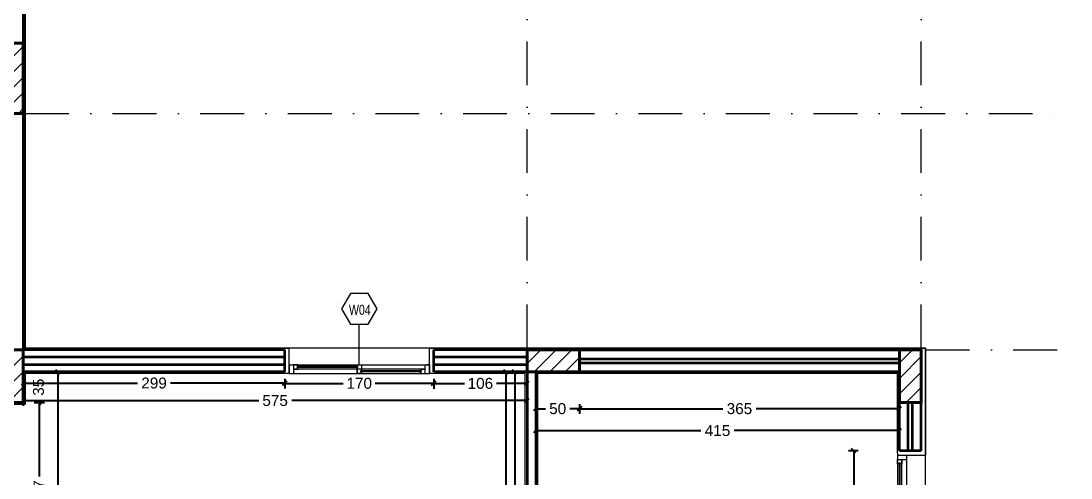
# Model space of a CAD drawing. Header units: inches. Extents: x -580639 to 179052, y 0 to 152898.
# Drawn here: x -336182 to -324196, y 133919 to 139135 of the extents above; entities that cross this region are included whole.
import ezdxf
from ezdxf.enums import TextEntityAlignment as Align

# ---------------------------------------------------------------- set-up
doc = ezdxf.new("R2010")
doc.units = ezdxf.units.IN
doc.header["$LTSCALE"] = 500
doc.header["$MEASUREMENT"] = 0
doc.linetypes.add('DASHDOTX2', pattern=[2, 1, -0.5, 0, -0.5])
for name, color, linetype, lineweight in [('A-0.15', 50, 'Continuous', 15), ('A-wall', 52, 'Continuous', 35), ('col', 4, 'Continuous', 40), ('DIM', 8, 'Continuous', 18), ('fini', 11, 'Continuous', 13), ('ground floor', 8, 'Continuous', 20), ('H-text atribute', 130, 'Continuous', 20), ('Room reference', 50, 'Continuous', 13), ('WIN', 3, 'Continuous', 18)]:
    doc.layers.add(name, color=color, linetype=linetype, lineweight=lineweight)
doc.layers.add('paster', color=40, linetype='Continuous')
doc.styles.add('50', font='arial.ttf', dxfattribs={"height": 125})
doc.styles.get("Standard").update_dxf_attribs({"font": 'arial.ttf'})
doc.dimstyles.new('DIM', dxfattribs={"dimscale": 50, "dimtxt": 125, "dimasz": 1, "dimexe": 1.2, "dimexo": 1, "dimgap": 1, "dimtad": 0, "dimtoh": 1, "dimdec": 0, "dimlfac": 0.1, "dimrnd": 1, "dimdsep": 46, "dimtxsty": '50', "dimblk": 'OBLIQUE', "dimcen": 0.09, "dimclrt": 8, "dimadec": 0, "dimazin": 0, "dimtfac": 1, "dimtdec": 0, "dimtix": 1, "dimtofl": 0, "dimtmove": 2, "dimatfit": 2, "dimfxl": 1, "dimfxlon": 1, "dimtzin": 0, "dimarcsym": 0})

# ---------------------------------------------------------------- blocks, each defined once
blk = doc.blocks.new('window1')
at = {"layer": 'WIN'}
for p, q in [((0, 0.1), (1.6, 0.1)), ((0, 0), (0, 0.1)), ((0, 0), (1.6, 0)), ((0.05, 0), (0.05, 0.1)), ((1.55, 0.05), (0.05, 0.05)), ((0.05, 0.05), (0.1, 0.05)), ((0.05, 0), (0.05, 0.05)), ((0.05, 0.05), (0.1, 0.05)), ((0.05, 0), (0.05, 0.05)), ((0.785, 0.03), (0.09, 0.03)), ((0.1, 0.03), (0.09, 0.03)), ((0.09, 0.03), (0.09, 0.02)), ((0.1, 0.03), (0.09, 0.03)), ((0.09, 0.03), (0.09, 0.02)), ((0.785, 0.02), (0.09, 0.02)), ((0.09, 0.02), (0.1, 0.02)), ((0.09, 0.02), (0.1, 0.02)), ((0.1, 0.05), (0.1, 0.03)), ((0.1, 0.05), (0.1, 0.03)), ((0.1, 0.02), (0.1, 0)), ((0.1, 0.02), (0.1, 0)), ((0.775, 0.03), (0.775, 0.1)), ((0.825, 0.1), (0.775, 0.1)), ((0.775, 0.1), (0.775, 0.05)), ((0.825, 0.05), (0.775, 0.05)), ((0.775, 0.05), (0.775, 0.03)), ((0.775, 0.03), (0.785, 0.03)), ((0.775, 0), (0.775, 0.02)), ((0.785, 0.02), (0.775, 0.02)), ((0.775, 0.02), (0.775, 0)), ((0.775, 0), (0.825, 0)), ((0.785, 0.03), (0.785, 0.02)), ((0.815, 0.07), (0.815, 0.08)), ((0.815, 0.08), (0.825, 0.08)), ((0.825, 0.07), (0.815, 0.07)), ((0.825, 0.08), (0.825, 0.1)), ((0.825, 0.08), (0.825, 0.1)), ((1.51, 0.08), (0.825, 0.08)), ((1.51, 0.07), (0.825, 0.07)), ((0.825, 0), (0.825, 0.07)), ((0.825, 0.05), (0.825, 0.07)), ((0.825, 0), (0.825, 0.05)), ((1.5, 0.1), (1.5, 0.08)), ((1.5, 0.08), (1.51, 0.08)), ((1.51, 0.07), (1.5, 0.07)), ((1.5, 0.07), (1.5, 0.05)), ((1.5, 0.05), (1.55, 0.05)), ((1.51, 0.08), (1.51, 0.07)), ((1.55, 0), (1.55, 0.1)), ((1.55, 0.05), (1.55, 0.1)), ((1.6, 0), (1.6, 0.1)), ((0.1, 0), (0.05, 0)), ((0.1, 0), (0.05, 0)), ((1.6, 0), (1.57, 0))]:
    blk.add_line(p, q, dxfattribs=at)
blk = doc.blocks.new('_Oblique')
at = {"color": 0, "linetype": 'ByBlock', "lineweight": -2}
blk.add_line((-0.5, -0.5), (0.5, 0.5), dxfattribs=at)
blk = doc.blocks.new('*D1105')
at = {"layer": 'Defpoints', "color": 0, "transparency": 16777216}
for p in [(-329806, 135230), (-326156, 135230), (-329806, 134710)]:
    blk.add_point(p, dxfattribs=at)
at = {"layer": 'DIM', "color": 0, "lineweight": -2, "transparency": 16777216}
for p, q in [((-329806, 134760), (-329806, 134650)), ((-326156, 134760), (-326156, 134650)), ((-329806, 134710), (-328169, 134710)), ((-326156, 134710), (-327792, 134710))]:
    blk.add_line(p, q, dxfattribs=at)
at = {"layer": 'DIM', "color": 0, "lineweight": -2, "transparency": 16777216, "xscale": 50, "yscale": 50, "zscale": 50, "rotation": 180}
blk.add_blockref('_Oblique', (-329806, 134710), dxfattribs=at)
at = {"layer": 'DIM', "color": 0, "lineweight": -2, "transparency": 16777216, "xscale": 50, "yscale": 50, "zscale": 50}
blk.add_blockref('_Oblique', (-326156, 134710), dxfattribs=at)
at = {"layer": 'DIM', "color": 8, "transparency": 16777216, "insert": (-327981, 134710), "char_height": 125, "attachment_point": 5, "style": '50'}
blk.add_mtext('365', dxfattribs=at)
blk = doc.blocks.new('*D1106')
at = {"layer": 'Defpoints', "color": 0, "transparency": 16777216}
for p in [(-330306, 135130), (-329806, 135130), (-330306, 134710)]:
    blk.add_point(p, dxfattribs=at)
at = {"layer": 'DIM', "color": 0, "lineweight": -2, "transparency": 16777216}
for p, q in [((-330306, 134760), (-330306, 134650)), ((-329806, 134760), (-329806, 134650)), ((-330306, 134710), (-330195, 134710)), ((-329806, 134710), (-329916, 134710))]:
    blk.add_line(p, q, dxfattribs=at)
at = {"layer": 'DIM', "color": 0, "lineweight": -2, "transparency": 16777216, "xscale": 50, "yscale": 50, "zscale": 50, "rotation": 180}
blk.add_blockref('_Oblique', (-330306, 134710), dxfattribs=at)
at = {"layer": 'DIM', "color": 0, "lineweight": -2, "transparency": 16777216, "xscale": 50, "yscale": 50, "zscale": 50}
blk.add_blockref('_Oblique', (-329806, 134710), dxfattribs=at)
at = {"layer": 'DIM', "color": 8, "transparency": 16777216, "insert": (-330056, 134710), "char_height": 125, "attachment_point": 5, "style": '50'}
blk.add_mtext('50', dxfattribs=at)
blk = doc.blocks.new('*D1107')
at = {"layer": 'Defpoints', "color": 0, "transparency": 16777216}
for p in [(-330306, 134780), (-326156, 134780), (-330306, 134460)]:
    blk.add_point(p, dxfattribs=at)
at = {"layer": 'DIM', "color": 0, "lineweight": -2, "transparency": 16777216}
for p, q in [((-330306, 134510), (-330306, 134400)), ((-326156, 134510), (-326156, 134400)), ((-330306, 134460), (-328422, 134460)), ((-326156, 134460), (-328040, 134460))]:
    blk.add_line(p, q, dxfattribs=at)
at = {"layer": 'DIM', "color": 0, "lineweight": -2, "transparency": 16777216, "xscale": 50, "yscale": 50, "zscale": 50, "rotation": 180}
blk.add_blockref('_Oblique', (-330306, 134460), dxfattribs=at)
at = {"layer": 'DIM', "color": 0, "lineweight": -2, "transparency": 16777216, "xscale": 50, "yscale": 50, "zscale": 50}
blk.add_blockref('_Oblique', (-326156, 134460), dxfattribs=at)
at = {"layer": 'DIM', "color": 8, "transparency": 16777216, "insert": (-328231, 134460), "char_height": 125, "attachment_point": 5, "style": '50'}
blk.add_mtext('415', dxfattribs=at)
blk = doc.blocks.new('*D1108')
at = {"layer": 'Defpoints', "color": 0, "transparency": 16777216}
for p in [(-326156, 134230), (-326676, 132530), (-326156, 132530)]:
    blk.add_point(p, dxfattribs=at)
at = {"layer": 'DIM', "color": 0, "lineweight": -2, "transparency": 16777216}
for p, q in [((-326626, 134230), (-326736, 134230)), ((-326676, 134230), (-326676, 133562)), ((-326676, 132530), (-326676, 133198)), ((-326626, 132530), (-326736, 132530))]:
    blk.add_line(p, q, dxfattribs=at)
at = {"layer": 'DIM', "color": 0, "lineweight": -2, "transparency": 16777216, "xscale": 50, "yscale": 50, "zscale": 50}
for p, rotation in [((-326676, 134230), 90), ((-326676, 132530), 270)]:
    blk.add_blockref('_Oblique', p, dxfattribs=dict(at, rotation=rotation))
at = {"layer": 'DIM', "color": 8, "transparency": 16777216, "insert": (-326676, 133380), "char_height": 125, "attachment_point": 5, "rotation": 90, "style": '50'}
blk.add_mtext('170', dxfattribs=at)
blk = doc.blocks.new('WIND')
at = {"layer": 'Room reference', "ltscale": 1000}
blk.add_lwpolyline([(0.403, -0.002), (0.297, 0.181), (0.086, 0.181), (-0.02, -0.002), (0.086, -0.185), (0.297, -0.185)], close=True, dxfattribs=at)
blk.add_attdef('001', text='', height=0.12, dxfattribs=at).set_placement((0.198, 0.011), align=Align.MIDDLE_CENTER)
blk = doc.blocks.new('*D1155')
at = {"layer": 'Defpoints', "color": 0, "transparency": 16777216}
for p in [(-330254, 135130), (-330546, 131829), (-330234, 131829)]:
    blk.add_point(p, dxfattribs=at)
at = {"layer": 'DIM', "color": 0, "lineweight": -2, "transparency": 16777216}
for p, q in [((-330496, 135130), (-330606, 135130)), ((-330546, 135130), (-330546, 133668)), ((-330546, 131829), (-330546, 133292)), ((-330496, 131829), (-330606, 131829))]:
    blk.add_line(p, q, dxfattribs=at)
at = {"layer": 'DIM', "color": 0, "lineweight": -2, "transparency": 16777216, "xscale": 50, "yscale": 50, "zscale": 50}
for p, rotation in [((-330546, 135130), 90), ((-330546, 131829), 270)]:
    blk.add_blockref('_Oblique', p, dxfattribs=dict(at, rotation=rotation))
at = {"layer": 'DIM', "color": 8, "transparency": 16777216, "insert": (-330546, 133480), "char_height": 125, "attachment_point": 5, "rotation": 90, "style": '50'}
blk.add_mtext('330', dxfattribs=at)
blk = doc.blocks.new('*D1157')
at = {"layer": 'Defpoints', "color": 0, "transparency": 16777216}
for p in [(-336156, 135130), (-336156, 134780), (-335982, 134780)]:
    blk.add_point(p, dxfattribs=at)
at = {"layer": 'DIM', "color": 0, "lineweight": -2, "transparency": 16777216}
for p, q in [((-336032, 135130), (-335922, 135130)), ((-336032, 134780), (-335922, 134780))]:
    blk.add_line(p, q, dxfattribs=at)
at = {"layer": 'DIM', "color": 8, "transparency": 16777216, "insert": (-335982, 134955), "char_height": 125, "attachment_point": 5, "rotation": 90, "style": '50'}
blk.add_mtext('35', dxfattribs=at)
blk = doc.blocks.new('*D1158')
at = {"layer": 'Defpoints', "color": 0, "transparency": 16777216}
for p in [(-336156, 134780), (-336156, 132714), (-335975, 132714)]:
    blk.add_point(p, dxfattribs=at)
at = {"layer": 'DIM', "color": 0, "lineweight": -2, "transparency": 16777216}
for p, q in [((-336025, 134780), (-335915, 134780)), ((-335975, 134780), (-335975, 133936)), ((-335975, 132714), (-335975, 133558)), ((-336025, 132714), (-335915, 132714))]:
    blk.add_line(p, q, dxfattribs=at)
at = {"layer": 'DIM', "color": 0, "lineweight": -2, "transparency": 16777216, "xscale": 50, "yscale": 50, "zscale": 50}
for p, rotation in [((-335975, 134780), 90), ((-335975, 132714), 270)]:
    blk.add_blockref('_Oblique', p, dxfattribs=dict(at, rotation=rotation))
at = {"layer": 'DIM', "color": 8, "transparency": 16777216, "insert": (-335975, 133747), "char_height": 125, "attachment_point": 5, "rotation": 90, "style": '50'}
blk.add_mtext('207', dxfattribs=at)
blk = doc.blocks.new('*D1161')
at = {"layer": 'Defpoints', "color": 0, "transparency": 16777216}
for p in [(-335761, 135130), (-335761, 130280), (-335761, 130280)]:
    blk.add_point(p, dxfattribs=at)
at = {"layer": 'DIM', "color": 0, "lineweight": -2, "transparency": 16777216}
for p, q in [((-335761, 135130), (-335701, 135130)), ((-335761, 135130), (-335761, 132897)), ((-335761, 130280), (-335761, 132514)), ((-335761, 130280), (-335821, 130280))]:
    blk.add_line(p, q, dxfattribs=at)
at = {"layer": 'DIM', "color": 0, "lineweight": -2, "transparency": 16777216, "xscale": 50, "yscale": 50, "zscale": 50}
for p, rotation in [((-335761, 135130), 90), ((-335761, 130280), 270)]:
    blk.add_blockref('_Oblique', p, dxfattribs=dict(at, rotation=rotation))
at = {"layer": 'DIM', "color": 8, "transparency": 16777216, "insert": (-335761, 132705), "char_height": 125, "attachment_point": 5, "rotation": 90, "style": '50'}
blk.add_mtext('485', dxfattribs=at)
blk = doc.blocks.new('*D1162')
at = {"layer": 'Defpoints', "color": 0, "transparency": 16777216}
for p in [(-331471, 135130), (-330406, 135130), (-331471, 134998)]:
    blk.add_point(p, dxfattribs=at)
at = {"layer": 'DIM', "color": 0, "lineweight": -2, "transparency": 16777216}
for p, q in [((-331471, 135048), (-331471, 134938)), ((-331471, 134998), (-331120, 134998)), ((-330406, 134998), (-330756, 134998)), ((-330406, 135048), (-330406, 134938))]:
    blk.add_line(p, q, dxfattribs=at)
at = {"layer": 'DIM', "color": 0, "lineweight": -2, "transparency": 16777216, "xscale": 50, "yscale": 50, "zscale": 50, "rotation": 180}
blk.add_blockref('_Oblique', (-331471, 134998), dxfattribs=at)
at = {"layer": 'DIM', "color": 0, "lineweight": -2, "transparency": 16777216, "xscale": 50, "yscale": 50, "zscale": 50}
blk.add_blockref('_Oblique', (-330406, 134998), dxfattribs=at)
at = {"layer": 'DIM', "color": 8, "transparency": 16777216, "insert": (-330938, 134998), "char_height": 125, "attachment_point": 5, "style": '50'}
blk.add_mtext('106', dxfattribs=at)
blk = doc.blocks.new('*D1163')
at = {"layer": 'Defpoints', "color": 0, "transparency": 16777216}
for p in [(-333171, 135130), (-331471, 135130), (-333171, 134999)]:
    blk.add_point(p, dxfattribs=at)
at = {"layer": 'DIM', "color": 0, "lineweight": -2, "transparency": 16777216}
for p, q in [((-333171, 135049), (-333171, 134939)), ((-333171, 134999), (-332503, 134999)), ((-331471, 134999), (-332139, 134999)), ((-331471, 135049), (-331471, 134939))]:
    blk.add_line(p, q, dxfattribs=at)
at = {"layer": 'DIM', "color": 0, "lineweight": -2, "transparency": 16777216, "xscale": 50, "yscale": 50, "zscale": 50, "rotation": 180}
blk.add_blockref('_Oblique', (-333171, 134999), dxfattribs=at)
at = {"layer": 'DIM', "color": 0, "lineweight": -2, "transparency": 16777216, "xscale": 50, "yscale": 50, "zscale": 50}
blk.add_blockref('_Oblique', (-331471, 134999), dxfattribs=at)
at = {"layer": 'DIM', "color": 8, "transparency": 16777216, "insert": (-332321, 134999), "char_height": 125, "attachment_point": 5, "style": '50'}
blk.add_mtext('170', dxfattribs=at)
blk = doc.blocks.new('*D1164')
at = {"layer": 'Defpoints', "color": 0, "transparency": 16777216}
for p in [(-336156, 135130), (-333171, 135130), (-336156, 135002)]:
    blk.add_point(p, dxfattribs=at)
at = {"layer": 'DIM', "color": 0, "lineweight": -2, "transparency": 16777216}
for p, q in [((-336156, 135052), (-336156, 134942)), ((-336156, 135002), (-334852, 135002)), ((-333171, 135002), (-334474, 135002)), ((-333171, 135052), (-333171, 134942))]:
    blk.add_line(p, q, dxfattribs=at)
at = {"layer": 'DIM', "color": 0, "lineweight": -2, "transparency": 16777216, "xscale": 50, "yscale": 50, "zscale": 50, "rotation": 180}
blk.add_blockref('_Oblique', (-336156, 135002), dxfattribs=at)
at = {"layer": 'DIM', "color": 0, "lineweight": -2, "transparency": 16777216, "xscale": 50, "yscale": 50, "zscale": 50}
blk.add_blockref('_Oblique', (-333171, 135002), dxfattribs=at)
at = {"layer": 'DIM', "color": 8, "transparency": 16777216, "insert": (-334663, 135002), "char_height": 125, "attachment_point": 5, "style": '50'}
blk.add_mtext('299', dxfattribs=at)
blk = doc.blocks.new('*D1165')
at = {"layer": 'Defpoints', "color": 0, "transparency": 16777216}
for p in [(-336156, 134894), (-330406, 134894), (-330406, 134803)]:
    blk.add_point(p, dxfattribs=at)
at = {"layer": 'DIM', "color": 0, "lineweight": -2, "transparency": 16777216}
for p, q in [((-336156, 134844), (-336156, 134743)), ((-330406, 134844), (-330406, 134743)), ((-336156, 134803), (-333469, 134803)), ((-330406, 134803), (-333092, 134803))]:
    blk.add_line(p, q, dxfattribs=at)
at = {"layer": 'DIM', "color": 0, "lineweight": -2, "transparency": 16777216, "xscale": 50, "yscale": 50, "zscale": 50, "rotation": 180}
blk.add_blockref('_Oblique', (-336156, 134803), dxfattribs=at)
at = {"layer": 'DIM', "color": 0, "lineweight": -2, "transparency": 16777216, "xscale": 50, "yscale": 50, "zscale": 50}
blk.add_blockref('_Oblique', (-330406, 134803), dxfattribs=at)
at = {"layer": 'DIM', "color": 8, "transparency": 16777216, "insert": (-333281, 134803), "char_height": 125, "attachment_point": 5, "style": '50'}
blk.add_mtext('575', dxfattribs=at)
blk = doc.blocks.new('*D1166')
at = {"layer": 'Defpoints', "color": 0, "transparency": 16777216}
for p in [(-330607, 135130), (-330647, 130280), (-330607, 130280)]:
    blk.add_point(p, dxfattribs=at)
at = {"layer": 'DIM', "color": 0, "lineweight": -2, "transparency": 16777216}
for p, q in [((-330647, 135130), (-330707, 135130)), ((-330647, 135130), (-330647, 132897)), ((-330647, 130280), (-330647, 132514)), ((-330647, 130280), (-330707, 130280))]:
    blk.add_line(p, q, dxfattribs=at)
at = {"layer": 'DIM', "color": 0, "lineweight": -2, "transparency": 16777216, "xscale": 50, "yscale": 50, "zscale": 50}
for p, rotation in [((-330647, 135130), 90), ((-330647, 130280), 270)]:
    blk.add_blockref('_Oblique', p, dxfattribs=dict(at, rotation=rotation))
at = {"layer": 'DIM', "color": 8, "transparency": 16777216, "insert": (-330647, 132705), "char_height": 125, "attachment_point": 5, "rotation": 90, "style": '50'}
blk.add_mtext('485', dxfattribs=at)

msp = doc.modelspace()

# ---------------------------------------------------------------- hatches: boundary and pattern name
at = {"layer": 'DIM', "transparency": 33554503}
h = msp.add_hatch(dxfattribs=at)
h.set_pattern_fill('ANSI31', color=256, scale=1000)
h.paths.add_polyline_path([(-351055.714, 131080.485), (-351355.714, 131080.485), (-351355.714, 130280.485), (-351055.714, 130280.485)])
h.paths.add_polyline_path([(-346625.794, 130530.485), (-347225.794, 130530.485), (-347225.794, 130280.485), (-346625.794, 130280.485)])
h.paths.add_polyline_path([(-342725.794, 130880.485), (-342975.794, 130880.485), (-342975.794, 130280.485), (-342725.794, 130280.485)])
h.paths.add_polyline_path([(-336105.714, 130530.485), (-336405.714, 130530.485), (-336405.714, 129730.485), (-336105.714, 129730.485)])
h.paths.add_polyline_path([(-336155.714, 135380.485), (-336405.714, 135380.485), (-336405.714, 134780.485), (-336155.714, 134780.485)])
h.paths.add_polyline_path([(-340605.714, 138380.485), (-341405.714, 138380.485), (-341405.714, 138080.485), (-340605.714, 138080.485)])
h.paths.add_polyline_path([(-336155.714, 138880.485), (-336405.714, 138880.485), (-336405.714, 138080.485), (-336155.714, 138080.485)])
h = msp.add_hatch(dxfattribs=at)
h.set_pattern_fill('ANSI31', color=256, scale=1000)
h.paths.add_polyline_path([(-329805.714, 135380.485), (-330405.714, 135380.485), (-330405.714, 135130.485), (-329805.714, 135130.485)])
h.paths.add_polyline_path([(-325905.714, 135380.485), (-326155.714, 135380.485), (-326155.714, 134780.485), (-325905.714, 134780.485)])
h.paths.add_polyline_path([(-325905.714, 130280.485), (-326155.714, 130280.485), (-326155.714, 129680.485), (-325905.714, 129680.485)])
h.paths.add_polyline_path([(-325905.714, 126630.485), (-326505.714, 126630.485), (-326505.714, 126380.485), (-325905.714, 126380.485)])
h.paths.add_polyline_path([(-329805.714, 126630.485), (-330405.714, 126630.485), (-330405.714, 126380.485), (-329805.714, 126380.485)])
h.paths.add_polyline_path([(-335805.714, 126630.485), (-336405.714, 126630.485), (-336405.714, 126380.485), (-335805.714, 126380.485)])

# ---------------------------------------------------------------- linework, layer by layer
at = {"layer": 'A-0.15'}
for p, q in [((-332320.714, 135210.485), (-332320.714, 135673.763)), ((-331520.714, 135400.485), (-333120.794, 135400.485)), ((-325855.714, 132580.485), (-325855.714, 134180.485))]:
    msp.add_line(p, q, dxfattribs=at)
at = {"layer": 'A-wall'}
for p, q in [((-336155.714, 141080.485), (-336155.714, 138880.485)), ((-336155.714, 138080.485), (-336155.714, 135380.485)), ((-333170.714, 135380.485), (-336155.714, 135380.485)), ((-333170.714, 135130.485), (-333170.714, 135380.485)), ((-330405.714, 135380.485), (-331470.714, 135380.485)), ((-331470.714, 135130.485), (-331470.714, 135380.485)), ((-336155.714, 135300.485), (-333170.714, 135300.485)), ((-333170.714, 135210.485), (-336155.714, 135210.485)), ((-331470.714, 135300.485), (-330405.714, 135300.485)), ((-330405.714, 135210.485), (-331470.714, 135210.485)), ((-330405.714, 135230.485), (-330405.714, 135130.485)), ((-329805.714, 135280.485), (-326155.714, 135280.485)), ((-326155.714, 135230.485), (-329805.714, 135230.485)), ((-326155.714, 134230.485), (-326155.714, 135230.485)), ((-325905.714, 134230.485), (-325905.714, 135294.085)), ((-333170.714, 135130.485), (-336155.714, 135130.485)), ((-330405.714, 135130.485), (-331470.714, 135130.485)), ((-330405.714, 135130.485), (-330405.714, 131828.885)), ((-330305.714, 135130.485), (-330305.714, 131928.885)), ((-326155.714, 135130.485), (-329805.714, 135130.485)), ((-326055.714, 134230.485), (-326055.714, 134780.485)), ((-326005.714, 134230.485), (-326005.714, 134780.485)), ((-325905.714, 134230.485), (-326155.714, 134230.485))]:
    msp.add_line(p, q, dxfattribs=at)
msp.add_lwpolyline([(-329805.714, 135380.485), (-326155.714, 135380.485)], dxfattribs=at)
at = {"layer": 'col'}
for points in [[(-336405.714, 138080.485), (-336405.714, 138880.485), (-336155.714, 138880.485), (-336155.714, 138080.485)], [(-336405.714, 134780.485), (-336405.714, 135380.485), (-336155.714, 135380.485), (-336155.714, 134780.485)], [(-329805.714, 135130.485), (-330405.714, 135130.485), (-330405.714, 135380.485), (-329805.714, 135380.485)], [(-326155.714, 134780.485), (-326155.714, 135380.485), (-325905.714, 135380.485), (-325905.714, 134780.485)]]:
    msp.add_lwpolyline(points, close=True, dxfattribs=at)
at = {"layer": 'DIM'}
msp.add_lwpolyline([(-351375.714, 130230.485), (-336455.794, 130230.485), (-336455.794, 126330.485), (-334901.834, 126330.485), (-334901.834, 125076.086), (-329901.834, 125076.086), (-329901.834, 126330.485), (-325855.714, 126330.485), (-325855.714, 135400.485), (-336135.714, 135400.485), (-336135.714, 145555.096), (-341425.714, 145555.096), (-341425.714, 143528.485), (-351375.714, 143528.485)], close=True, dxfattribs=at)
at = {"layer": 'fini'}
for p, q in [((-336135.714, 141060.485), (-336135.714, 135400.485)), ((-336135.714, 135400.485), (-333120.714, 135400.485)), ((-336135.714, 135400.485), (-336056.615, 135400.485)), ((-333120.714, 135110.485), (-333120.714, 135400.485)), ((-331520.714, 135110.485), (-331520.714, 135400.485)), ((-331520.714, 135400.485), (-325855.714, 135400.485)), ((-325855.714, 135400.485), (-325855.714, 134180.485)), ((-336135.714, 135210.485), (-336056.615, 135210.485)), ((-336135.714, 135110.485), (-336135.714, 134760.485)), ((-333120.714, 135110.485), (-336135.714, 135110.485)), ((-330425.714, 135110.485), (-331520.714, 135110.485)), ((-330425.714, 131808.885), (-330425.714, 135110.485)), ((-330285.714, 135110.485), (-330285.714, 131948.885)), ((-326175.714, 135110.485), (-330285.714, 135110.485)), ((-326175.714, 134205.485), (-326175.714, 135110.485)), ((-336425.714, 134760.485), (-336135.714, 134760.485)), ((-326175.714, 134205.485), (-326175.714, 134180.485)), ((-326175.714, 134180.485), (-325855.714, 134180.485))]:
    msp.add_line(p, q, dxfattribs=at)
at = {"layer": 'ground floor', "linetype": 'DASHDOTX2'}
for p, q in [((-330405.714, 135400.485), (-330405.714, 145478.485)), ((-325905.714, 135400.485), (-325905.714, 145478.485)), ((-336135.714, 138080.485), (-324196.453, 138080.485)), ((-325855.714, 135380.485), (-324196.453, 135380.485))]:
    msp.add_line(p, q, dxfattribs=at)

# ---------------------------------------------------------------- block references
at = {"layer": 'paster', "yscale": 1000, "zscale": 1000}
for p, xscale, rotation in [((-333120.714, 135210.485), -1000, 180), ((-326175.714, 134180.485), 1000, 270)]:
    msp.add_blockref('window1', p, dxfattribs=dict(at, xscale=xscale, rotation=rotation))
at = {"layer": 'Room reference'}
ref = msp.add_blockref('WIND', (-332137.041, 135847.67, 0), dxfattribs=dict(at, xscale=959.999999999861, yscale=959.999999999861, zscale=959.999999999861, rotation=179.9999932498402))
ref.add_attrib('001', 'W04', dxfattribs={"layer": 'H-text atribute', "ltscale": 1000, "height": 115.2, "rotation": 359.9999932, "width": 0.75}).set_placement((-332314.194, 135838.257, 0), align=Align.MIDDLE_CENTER)

# ---------------------------------------------------------------- dimensions: what is measured, and where the dimension line sits
at = {"layer": 'DIM'}
for base, p1, p2, angle, picture, middle in [((-329805.714, 134710.485), (-326155.714, 135230.485), (-329805.714, 135230.485), 180, '*D1105', (-327980.714, 134710.485)), ((-335981.942, 134780.485), (-336155.714, 135130.485), (-336155.714, 134780.485), 90, '*D1157', (-335981.942, 134955.485)), ((-335760.84, 130280.485), (-335760.84, 135130.485), (-335760.84, 130280.485), 90, '*D1161', (-335760.84, 132705.485)), ((-330647.14, 130280.485), (-330607.342, 135130.485), (-330607.342, 130280.485), 90, '*D1166', (-330647.14, 132705.485)), ((-330545.695, 131828.885), (-330253.6, 135130.485), (-330233.6, 131828.885), 90, '*D1155', (-330545.695, 133479.685)), ((-330305.714, 134710.485), (-329805.714, 135130.485), (-330305.714, 135130.485), 180, '*D1106', (-330055.714, 134710.485)), ((-335975.44, 132713.53), (-336155.714, 134780.485), (-336155.714, 132713.53), 90, '*D1158', (-335975.44, 133747.008)), ((-330305.714, 134460.485), (-326155.714, 134780.485), (-330305.714, 134780.485), 180, '*D1107', (-328230.714, 134460.485)), ((-326675.714, 132530.485), (-326155.714, 134230.485), (-326155.714, 132530.485), 90, '*D1108', (-326675.714, 133380.485))]:
    dim = msp.add_linear_dim(base=base, p1=p1, p2=p2, angle=angle, dimstyle='DIM', dxfattribs=at)
    dim.commit()
    dim.dimension.update_dxf_attribs({"geometry": picture, "text_midpoint": middle})
for base, p1, p2, picture, middle in [((-336155.71369, 135001.67109), (-333170.71367, 135130.48543), (-336155.71369, 135130.48543), '*D1164', (-334663.21368, 135001.67109)), ((-333170.714, 134998.674), (-331470.714, 135130.485), (-333170.714, 135130.485), '*D1163', (-332320.714, 134998.674)), ((-331470.71368, 134997.6652), (-330405.71369, 135130.48543), (-331470.71368, 135130.48543), '*D1162', (-330938.21368, 134997.6652)), ((-330405.714, 134803.048), (-336155.714, 134893.821), (-330405.714, 134893.821), '*D1165', (-333280.714, 134803.048))]:
    dim = msp.add_linear_dim(base=base, p1=p1, p2=p2, dimstyle='DIM', dxfattribs=at)
    dim.commit()
    dim.dimension.update_dxf_attribs({"geometry": picture, "text_midpoint": middle})

doc.saveas('drawing.dxf')
